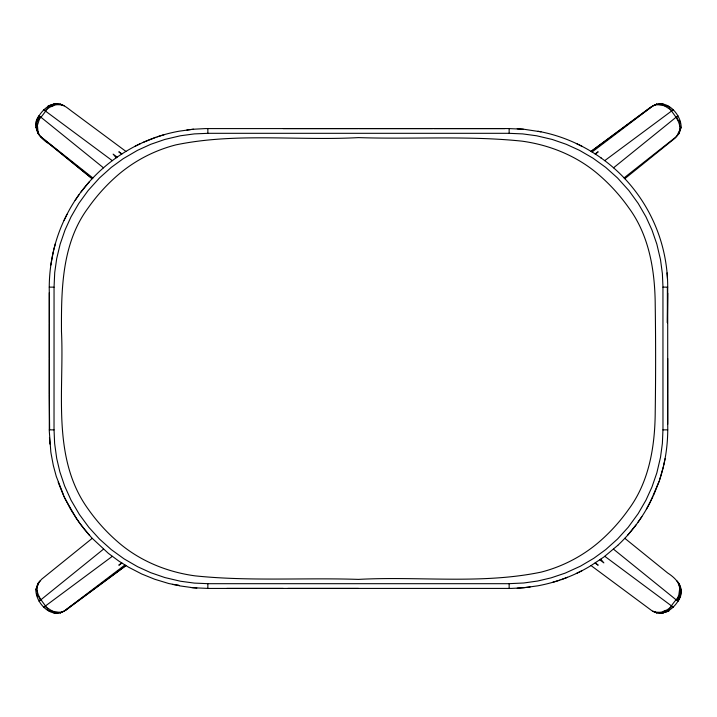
<?xml version="1.0" encoding="UTF-8"?>
<svg xmlns="http://www.w3.org/2000/svg" width="717" height="717" viewBox="0 0 717 717"><rect width="100%" height="100%" fill="white"/><g stroke="black" fill="none" stroke-linecap="round" stroke-linejoin="round"><path stroke-width="1.08" d="M617.848 545.287C630.852 533.063 641.796 518.57 649.987 502.68A1.309 1.309 0 0 0 650.122 502.411L659.102 481.412A6.48 6.48 0 0 1 659.273 480.874C665.51 462.743 668.172 443.482 667.706 424.339L667.706 289.005C667.903 271.716 665.259 254.418 659.9 237.99A29.047 29.047 0 0 1 659.47 236.655C653.42 218.721 644.189 201.871 632.242 187.2A6.247 6.247 0 0 1 631.901 186.761C609.575 159.371 577.884 139.824 543.343 132.313A54.931 54.931 0 0 0 541.541 131.928L523.948 129.257L508.577 128.567L205.376 128.585L193.052 129.257L179.196 131.184A3.46 3.46 0 0 1 178.927 131.238C131.444 139.761 88.89 171.327 67.013 214.32A1.317 1.317 0 0 0 66.869 214.589L63.661 221.203A1.631 1.631 0 0 0 63.517 221.499C53.408 243.529 48.693 267.898 49.294 292.106L49.294 431.105L50.826 451.925A29.899 29.899 0 0 1 51.032 453.296L53.345 465.548L56.284 476.447L64.79 498.234L76.352 518.454L84.032 528.913L91.83 537.938L108.339 553.327L118.69 560.981L128.46 567.129L141.697 573.976L154.693 579.246L168.8 583.539L179.071 585.448L172.394 584.409M667.706 293.217L667.375 322.82L667.375 287.141M39.059 115.733C30.876 126.282 39.596 138.408 49.285 143.974L92.188 178.694L40.376 136.436C36.576 132.358 35.814 126.389 36.397 120.967C40.672 110.248 52.879 98.74 64.575 106.062C67.936 108.043 70.849 110.705 74.066 112.927L125.914 151.404M179.008 585.771L193.052 587.743L208.423 588.433L511.624 588.415L523.948 587.743L537.804 585.816A3.397 3.397 0 0 1 538.073 585.762C556.75 582.276 574.846 575.5 591.05 565.579L650.059 609.36C661.916 619.237 675.871 608.133 680.603 596.033C683.023 585.664 675.531 578.045 667.715 573.026L624.812 538.306M54.053 287.141L54.026 429.295L54.617 443.357L56.697 458.396L59.861 471.831L64.62 485.965L71.01 500.125L79.408 514.501L88.809 527.282L99.475 539.032L111.296 549.616L124.149 558.919L137.592 566.708L150.713 572.686L164.811 577.543L180.415 581.227L194.361 583.1L208.423 583.692L508.577 583.692L523.751 582.993L537.678 581.021L551.113 577.857L565.247 573.098L580.403 566.197L593.784 558.31L605.704 549.616L617.525 539.032L628.191 527.282L638.211 513.569L645.99 500.125L651.968 487.004L656.835 472.897L660.509 457.303L662.383 443.357L662.974 429.295L662.947 286.585L662.383 273.643L660.509 259.697L656.835 244.103L651.968 229.996L645.99 216.875L638.211 203.431L628.899 190.579L617.525 177.968L605.704 167.384L592.851 158.081L579.408 150.292L566.287 144.314L552.189 139.448L536.585 135.773L522.639 133.9L508.577 133.308L208.423 133.308L194.361 133.9L180.415 135.773L164.811 139.448L150.713 144.314L137.592 150.292L123.207 158.69L111.296 167.384L99.475 177.968L88.101 190.579L78.789 203.431L71.01 216.875L65.032 229.996L60.165 244.103L56.697 258.604L54.716 272.532L54.053 287.141L49.294 287.141M677.941 601.267C681.428 596.15 682.701 587.474 677.941 582.258M71.117 606.259L125.923 565.596L64.091 611.153C50.656 618.977 35.76 602.755 35.85 589.715L39.059 582.258L41.613 579.228L92.215 538.342M624.059 177.906L676.624 136.436L681.15 127.285C681.24 114.245 666.344 98.023 652.909 105.847L591.077 151.404L650.265 107.433L656.593 104.153M582.034 146.322L576.334 143.508M53.246 251.918L50.826 265.075M663.754 465.082L665.062 458.71M35.85 589.715L37.822 583.701L39.059 582.258M677.941 134.742L679.178 133.299L681.15 127.285M537.992 131.229L540.994 131.803M679.178 133.299L675.029 138.193L624.812 178.694M552.771 582.303L559.627 580.187M164.229 134.697L157.364 136.813M659.47 480.345L663.395 466.633M39.05 134.617L36.298 127.644L37.418 125.35L36.934 121.397L39.274 115.903L40.188 116.629L37.418 125.35L38.144 133.559L37.795 133.147M677.95 582.383L680.702 589.356L679.582 591.65L680.066 595.603L677.726 601.097L676.812 600.371L678.874 594.662L679.698 588.558L678.856 583.441L676.624 580.564M53.605 250.367L55.415 243.511M653.725 494.999L659.013 481.654M646.367 509.276L652.963 496.639M64.037 220.361L67.013 214.32M71.082 606.286L66.188 610.05L60.407 612.847M193.617 129.221L186.895 129.956M78.951 194.809L75.142 200.375M638.049 522.191L641.858 516.625M40.376 580.564L37.822 583.701M89.365 181.768L80.985 192.039M627.635 535.232L636.015 524.961M37.795 583.853L39.05 582.383M679.205 133.147L677.95 134.617M617.812 545.323L603.911 556.992L591.05 565.579M595.442 154.128L598.175 151.789L595.074 153.895M121.549 562.89L118.825 565.211L121.926 563.105M103.49 549.168L39.059 601.267M613.546 167.805L677.941 115.733M673.299 109.737L604.727 160.644M112.3 556.338L43.701 607.263M592.081 152.013L652.909 105.847M64.091 611.153L124.91 564.987M662.911 103.75L654.576 105.13M54.089 613.25L62.424 611.87M43.701 109.737L44.857 110.615L49.867 107.183L55.576 104.861L60.748 104.404L62.424 105.13M673.299 607.263L672.143 606.385L667.133 609.817L661.424 612.139L656.252 612.605L654.576 611.87M140.657 143.517L135.029 146.295M576.343 573.483L581.971 570.705M604.807 556.32L672.143 606.385M655.006 105.014L656.745 104.189M61.994 611.986L60.255 612.811M155.849 137.341L142.728 142.584M561.151 579.659L567.505 577.293M517.208 588.227L530.105 587.044M190.623 587.483L196.87 588.048M357.935 128.576L283.179 128.576M432.638 128.576L358.5 128.576M504.849 128.576L433.821 128.576M226.796 588.424L283.179 588.424M287.884 588.424L358.5 588.424M662.947 287.141L667.706 287.141M49.294 322.82L49.294 292.661M49.294 358.5L49.294 323.385M667.706 358.5L667.706 393.615M49.294 394.18L49.294 359.056M667.706 394.18L667.706 424.339M49.294 429.859L54.053 429.859M662.947 429.859L667.706 429.859M61.994 105.014L54.555 104.09L48.111 105.847L52.61 105.749L54.555 104.09L60.748 104.404L64.091 105.847M655.006 611.986L662.445 612.91L668.889 611.153L664.39 611.251L662.445 612.91L656.252 612.605L652.909 611.153M517.208 128.773L523.383 129.221M656.745 612.811L656.593 612.847M60.255 104.189L60.407 104.153M601.24 158.063L600.783 157.74M667.061 272.899L667.536 279.513M49.939 444.101L49.464 437.487M672.143 110.615L664.39 105.749L656.252 104.404L662.445 104.09L664.39 105.749L668.343 106.268C673.138 114.693 683.086 122.446 678.856 133.559L680.702 127.644L679.582 125.35L680.066 121.397L677.673 119.578L676.812 116.629M44.857 606.385L52.61 611.251L60.748 612.605L54.555 612.91L52.61 611.251L48.657 610.732C43.934 602.271 33.789 594.617 38.144 583.441L36.298 589.356L37.418 591.65L36.934 595.603L39.327 597.422L40.188 600.371M121.926 153.895L118.825 151.789L121.549 154.11M595.065 563.096L598.175 565.211L595.451 562.89M117.185 157.122L113.125 154.11L116.208 157.794M112.264 160.644L44.857 110.615M599.815 559.878L603.875 562.89L600.783 559.206M54.089 103.75L54.555 104.09L48.657 106.268C45.592 111.727 41.452 117.068 36.934 121.397L36.397 120.967M662.911 613.25L662.445 612.91L668.343 610.732C671.408 605.273 675.548 599.932 680.066 595.603L680.603 596.033M676.812 600.371L613.537 549.195M40.188 116.629L103.49 167.832M40.376 136.436L92.905 178.004M680.702 589.356L681.15 589.715M35.85 127.285L36.298 127.644M37.822 133.299L39.059 134.742M80.089 523.786L89.625 535.527M71.153 510.226L79.426 522.881M63.938 496.424L70.589 509.258M58.167 482.174L63.275 494.999M49.294 394.735L49.625 429.859M509.142 128.576L509.142 133.335M509.142 583.665L509.142 588.424M207.858 128.576L207.858 133.335M207.858 583.665L207.858 588.424M61.483 331.738C64.378 390.595 51.077 458.1 88.334 509.33A180.935 180.935 0 0 0 117.265 541.416C138.955 560.577 166.541 571.969 195.087 575.859C249.337 581.496 304.071 577.579 358.5 579.39C419.212 576.092 481.17 584.561 541.156 572.112C562.746 566.555 582.903 556.042 599.735 541.407A180.809 180.809 0 0 0 628.666 509.321C649.351 481.403 654.979 445.965 655.221 412.024A3646.725 3646.725 0 0 0 655.221 304.976C654.979 271.035 649.351 235.597 628.675 207.67A180.765 180.765 0 0 0 599.735 175.584C578.045 156.423 550.459 145.031 521.913 141.141C467.663 135.504 412.929 139.421 358.5 137.61C297.779 140.917 235.812 132.43 175.826 144.888C154.236 150.445 134.088 160.958 117.256 175.584A180.532 180.532 0 0 0 88.325 207.679C61.752 243.153 61.259 289.408 61.483 331.738"/></g></svg>
